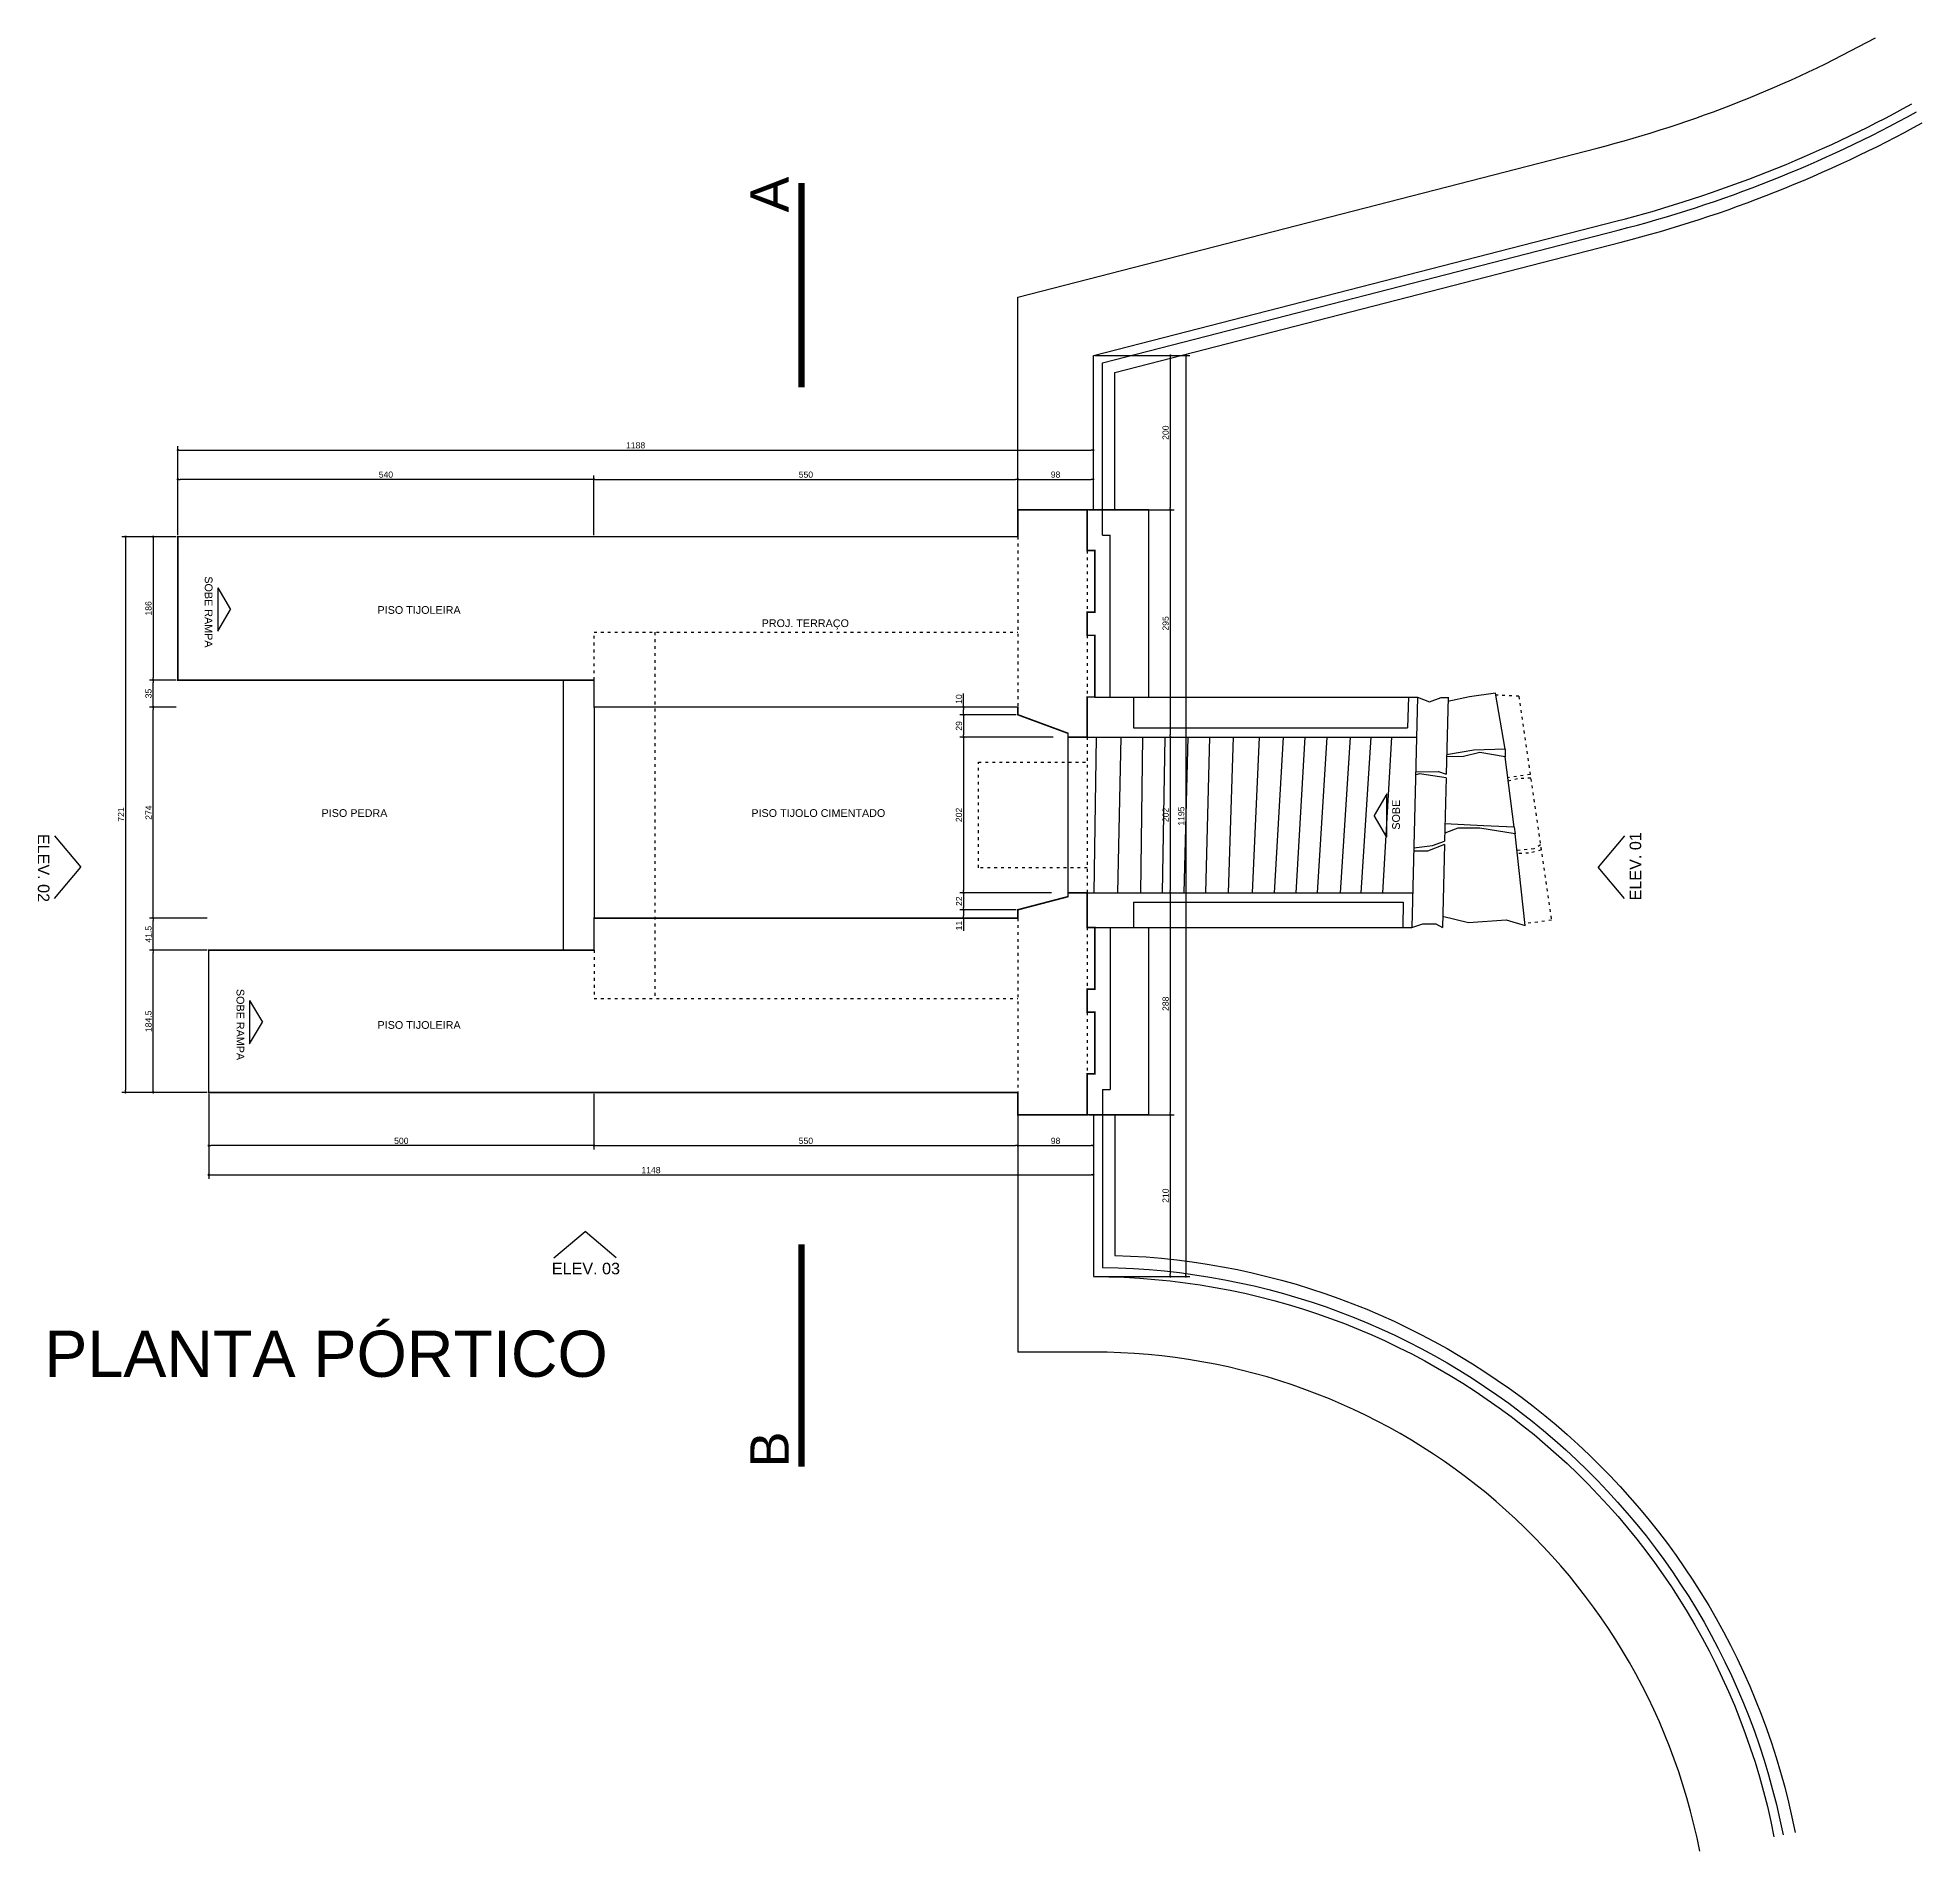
# Model space of a CAD drawing. Extents: x 1364 to 13318, y -13728 to -5941.
# Drawn here: x 5412 to 7857, y -8294 to -5941 of the extents above; entities that cross this region are included whole.
import ezdxf

# ---------------------------------------------------------------- set-up
doc = ezdxf.new("R2010")
doc.units = 0
doc.header["$PDMODE"] = 35
doc.linetypes.add('ACAD_ISO03W100', pattern=[30, 12, -18])
doc.linetypes.add('CENTER2', pattern=[28.575, 19.05, -3.175, 3.175, -3.175])
doc.layers.get('0').update_dxf_attribs({"linetype": 'CONTINUOUS'})
doc.layers.get('DEFPOINTS').update_dxf_attribs({"linetype": 'CONTINUOUS'})
for name, color, linetype in [('COTA', 7, 'CONTINUOUS'), ('PAREDE', 7, 'CONTINUOUS'), ('PAREDE_FINA', 7, 'CONTINUOUS')]:
    doc.layers.add(name, color=color, linetype=linetype)
doc.styles.add('TEXTO', font='ARIAL.TTF')
doc.dimstyles.new('COTA', dxfattribs={"dimtxt": 8, "dimasz": 3, "dimexe": 5, "dimexo": 2, "dimgap": 2, "dimtad": 1, "dimdec": 1, "dimdsep": 46, "dimtxsty": 'TEXTO', "dimblk1": 'DOT', "dimblk2": 'DOT', "dimsah": 1, "dimcen": 0, "dimclrd": 256, "dimclre": 256, "dimclrt": 256, "dimadec": 0, "dimazin": 0, "dimtfac": 1, "dimtdec": 4, "dimtmove": 0, "dimatfit": 3, "dimldrblk": 'DOT', "dimfxl": 1, "dimtolj": 1, "dimtzin": 0, "dimarcsym": 0})

# ---------------------------------------------------------------- blocks, each defined once
blk = doc.blocks.new('_DOT')
at = {"color": 0, "linetype": 'ByBlock'}
blk.add_line((-0.5, 0), (-1, 0), dxfattribs=at)
at = {"color": 0, "linetype": 'ByBlock', "const_width": 0.5}
blk.add_lwpolyline([(-0.25, 0, 1), (0.25, 0, 1)], format="xyb", close=True, dxfattribs=at)
blk = doc.blocks.new('*D1')
at = {"layer": 'COTA', "lineweight": -2}
for p, q in [((5633.6, -7311.7), (5633.6, -7383.7)), ((6133.6, -7311.7), (6133.6, -7383.7)), ((6130.6, -7378.7), (5636.6, -7378.7))]:
    blk.add_line(p, q, dxfattribs=at)
at = {"layer": 'DEFPOINTS', "color": 0}
for p in [(5633.6, -7309.7), (6133.6, -7309.7), (5633.6, -7378.7)]:
    blk.add_point(p, dxfattribs=at)
at = {"layer": 'COTA', "lineweight": -2, "xscale": 3, "yscale": 3, "zscale": 3, "rotation": 180}
blk.add_blockref('_DOT', (5633.6, -7378.7), dxfattribs=at)
at = {"layer": 'COTA', "lineweight": -2, "xscale": 3, "yscale": 3, "zscale": 3}
blk.add_blockref('_DOT', (6133.6, -7378.7), dxfattribs=at)
at = {"layer": 'COTA', "insert": (5883.6, -7372.6), "char_height": 8, "attachment_point": 5, "style": 'TEXTO'}
blk.add_mtext('\\A1;500', dxfattribs=at)
blk = doc.blocks.new('*D2')
at = {"layer": 'COTA', "lineweight": -2}
for p, q in [((6133.6, -7311.7), (6133.6, -7383.7)), ((6683.6, -7311.7), (6683.6, -7383.7)), ((6136.6, -7378.7), (6680.6, -7378.7))]:
    blk.add_line(p, q, dxfattribs=at)
at = {"layer": 'DEFPOINTS', "color": 0}
for p in [(6133.6, -7309.7), (6683.6, -7309.7), (6683.6, -7378.7)]:
    blk.add_point(p, dxfattribs=at)
at = {"layer": 'COTA', "lineweight": -2, "xscale": 3, "yscale": 3, "zscale": 3, "rotation": 180}
blk.add_blockref('_DOT', (6133.6, -7378.7), dxfattribs=at)
at = {"layer": 'COTA', "lineweight": -2, "xscale": 3, "yscale": 3, "zscale": 3}
blk.add_blockref('_DOT', (6683.6, -7378.7), dxfattribs=at)
at = {"layer": 'COTA', "insert": (6408.6, -7372.6), "char_height": 8, "attachment_point": 5, "style": 'TEXTO'}
blk.add_mtext('\\A1;550', dxfattribs=at)
blk = doc.blocks.new('*D3')
at = {"layer": 'COTA', "lineweight": -2}
for p, q in [((6683.6, -7340.7), (6683.6, -7383.7)), ((6781.6, -7340.7), (6781.6, -7383.7)), ((6686.6, -7378.7), (6778.6, -7378.7))]:
    blk.add_line(p, q, dxfattribs=at)
at = {"layer": 'DEFPOINTS', "color": 0}
for p in [(6683.6, -7338.7), (6781.6, -7338.7), (6781.6, -7378.7)]:
    blk.add_point(p, dxfattribs=at)
at = {"layer": 'COTA', "lineweight": -2, "xscale": 3, "yscale": 3, "zscale": 3, "rotation": 180}
blk.add_blockref('_DOT', (6683.6, -7378.7), dxfattribs=at)
at = {"layer": 'COTA', "lineweight": -2, "xscale": 3, "yscale": 3, "zscale": 3}
blk.add_blockref('_DOT', (6781.6, -7378.7), dxfattribs=at)
at = {"layer": 'COTA', "insert": (6732.6, -7372.6), "char_height": 8, "attachment_point": 5, "style": 'TEXTO'}
blk.add_mtext('\\A1;98', dxfattribs=at)
blk = doc.blocks.new('*D4')
at = {"layer": 'COTA', "lineweight": -2}
for p, q in [((5633.6, -7311.7), (5633.6, -7421.7)), ((6781.6, -7340.7), (6781.6, -7421.7)), ((5636.6, -7416.7), (6778.6, -7416.7))]:
    blk.add_line(p, q, dxfattribs=at)
at = {"layer": 'DEFPOINTS', "color": 0}
for p in [(5633.6, -7309.7), (6781.6, -7338.7), (6781.6, -7416.7)]:
    blk.add_point(p, dxfattribs=at)
at = {"layer": 'COTA', "lineweight": -2, "xscale": 3, "yscale": 3, "zscale": 3, "rotation": 180}
blk.add_blockref('_DOT', (5633.6, -7416.7), dxfattribs=at)
at = {"layer": 'COTA', "lineweight": -2, "xscale": 3, "yscale": 3, "zscale": 3}
blk.add_blockref('_DOT', (6781.6, -7416.7), dxfattribs=at)
at = {"layer": 'COTA', "insert": (6207.6, -7410.6), "char_height": 8, "attachment_point": 5, "style": 'TEXTO'}
blk.add_mtext('\\A1;1148', dxfattribs=at)
blk = doc.blocks.new('*D8')
at = {"layer": 'COTA', "lineweight": -2}
for p, q in [((5593.6, -6586.7), (5593.6, -6471.3)), ((5596.6, -6476.3), (6778.6, -6476.3)), ((6781.6, -6551.7), (6781.6, -6471.3))]:
    blk.add_line(p, q, dxfattribs=at)
at = {"layer": 'DEFPOINTS', "color": 0}
for p in [(6781.6, -6476.3), (6781.6, -6553.7), (5593.6, -6588.7)]:
    blk.add_point(p, dxfattribs=at)
at = {"layer": 'COTA', "lineweight": -2, "xscale": 3, "yscale": 3, "zscale": 3, "rotation": 180}
blk.add_blockref('_DOT', (5593.6, -6476.3), dxfattribs=at)
at = {"layer": 'COTA', "lineweight": -2, "xscale": 3, "yscale": 3, "zscale": 3}
blk.add_blockref('_DOT', (6781.6, -6476.3), dxfattribs=at)
at = {"layer": 'COTA', "insert": (6187.6, -6470.2), "char_height": 8, "attachment_point": 5, "style": 'TEXTO'}
blk.add_mtext('\\A1;1188', dxfattribs=at)
blk = doc.blocks.new('*D5')
at = {"layer": 'COTA', "lineweight": -2}
for p, q in [((5593.6, -6586.7), (5593.6, -6509.3)), ((6130.6, -6514.3), (5596.6, -6514.3)), ((6133.6, -6586.7), (6133.6, -6509.3))]:
    blk.add_line(p, q, dxfattribs=at)
at = {"layer": 'DEFPOINTS', "color": 0}
for p in [(5593.6, -6514.3), (5593.6, -6588.7), (6133.6, -6588.7)]:
    blk.add_point(p, dxfattribs=at)
at = {"layer": 'COTA', "lineweight": -2, "xscale": 3, "yscale": 3, "zscale": 3, "rotation": 180}
blk.add_blockref('_DOT', (5593.6, -6514.3), dxfattribs=at)
at = {"layer": 'COTA', "lineweight": -2, "xscale": 3, "yscale": 3, "zscale": 3}
blk.add_blockref('_DOT', (6133.6, -6514.3), dxfattribs=at)
at = {"layer": 'COTA', "insert": (5863.6, -6508.2), "char_height": 8, "attachment_point": 5, "style": 'TEXTO'}
blk.add_mtext('\\A1;540', dxfattribs=at)
blk = doc.blocks.new('*D10')
at = {"layer": 'COTA', "lineweight": -2}
for p, q in [((5591.6, -6774.7), (5556.6, -6774.7)), ((5561.6, -6806.7), (5561.6, -6777.7)), ((5591.6, -6809.7), (5556.6, -6809.7))]:
    blk.add_line(p, q, dxfattribs=at)
at = {"layer": 'DEFPOINTS', "color": 0}
for p in [(5561.6, -6774.7), (5593.6, -6774.7), (5593.6, -6809.7)]:
    blk.add_point(p, dxfattribs=at)
at = {"layer": 'COTA', "lineweight": -2, "xscale": 3, "yscale": 3, "zscale": 3}
for p, rotation in [((5561.6, -6774.7), 90), ((5561.6, -6809.7), 270)]:
    blk.add_blockref('_DOT', p, dxfattribs=dict(at, rotation=rotation))
at = {"layer": 'COTA', "insert": (5555.5, -6792.2), "char_height": 8, "attachment_point": 5, "rotation": 90, "style": 'TEXTO'}
blk.add_mtext('\\A1;35', dxfattribs=at)
blk = doc.blocks.new('*D9')
at = {"layer": 'COTA', "lineweight": -2}
for p, q in [((5591.6, -6588.7), (5556.6, -6588.7)), ((5561.6, -6591.7), (5561.6, -6771.7)), ((5591.6, -6774.7), (5556.6, -6774.7))]:
    blk.add_line(p, q, dxfattribs=at)
at = {"layer": 'DEFPOINTS', "color": 0}
for p in [(5593.6, -6588.7), (5561.6, -6774.7), (5593.6, -6774.7)]:
    blk.add_point(p, dxfattribs=at)
at = {"layer": 'COTA', "lineweight": -2, "xscale": 3, "yscale": 3, "zscale": 3}
for p, rotation in [((5561.6, -6588.7), 90), ((5561.6, -6774.7), 270)]:
    blk.add_blockref('_DOT', p, dxfattribs=dict(at, rotation=rotation))
at = {"layer": 'COTA', "insert": (5555.5, -6681.7), "char_height": 8, "attachment_point": 5, "rotation": 90, "style": 'TEXTO'}
blk.add_mtext('\\A1;186', dxfattribs=at)
blk = doc.blocks.new('*D7')
at = {"layer": 'COTA', "lineweight": -2}
for p, q in [((6683.6, -6551.7), (6683.6, -6509.3)), ((6686.6, -6514.3), (6778.6, -6514.3)), ((6781.6, -6551.7), (6781.6, -6509.3))]:
    blk.add_line(p, q, dxfattribs=at)
at = {"layer": 'DEFPOINTS', "color": 0}
for p in [(6781.6, -6514.3), (6683.6, -6553.7), (6781.6, -6553.7)]:
    blk.add_point(p, dxfattribs=at)
at = {"layer": 'COTA', "lineweight": -2, "xscale": 3, "yscale": 3, "zscale": 3, "rotation": 180}
blk.add_blockref('_DOT', (6683.6, -6514.3), dxfattribs=at)
at = {"layer": 'COTA', "lineweight": -2, "xscale": 3, "yscale": 3, "zscale": 3}
blk.add_blockref('_DOT', (6781.6, -6514.3), dxfattribs=at)
at = {"layer": 'COTA', "insert": (6732.6, -6508.2), "char_height": 8, "attachment_point": 5, "style": 'TEXTO'}
blk.add_mtext('\\A1;98', dxfattribs=at)
blk = doc.blocks.new('*D6')
at = {"layer": 'COTA', "lineweight": -2}
for p, q in [((6133.6, -6586.7), (6133.6, -6509.3)), ((6136.6, -6514.3), (6680.6, -6514.3)), ((6683.6, -6586.7), (6683.6, -6509.3))]:
    blk.add_line(p, q, dxfattribs=at)
at = {"layer": 'DEFPOINTS', "color": 0}
for p in [(6683.6, -6514.3), (6133.6, -6588.7), (6683.6, -6588.7)]:
    blk.add_point(p, dxfattribs=at)
at = {"layer": 'COTA', "lineweight": -2, "xscale": 3, "yscale": 3, "zscale": 3, "rotation": 180}
blk.add_blockref('_DOT', (6133.6, -6514.3), dxfattribs=at)
at = {"layer": 'COTA', "lineweight": -2, "xscale": 3, "yscale": 3, "zscale": 3}
blk.add_blockref('_DOT', (6683.6, -6514.3), dxfattribs=at)
at = {"layer": 'COTA', "insert": (6408.6, -6508.2), "char_height": 8, "attachment_point": 5, "style": 'TEXTO'}
blk.add_mtext('\\A1;550', dxfattribs=at)
blk = doc.blocks.new('*D11')
at = {"layer": 'COTA', "lineweight": -2}
for p, q in [((5631.6, -7125.2), (5556.6, -7125.2)), ((5561.6, -7306.7), (5561.6, -7128.2)), ((5631.6, -7309.7), (5556.6, -7309.7))]:
    blk.add_line(p, q, dxfattribs=at)
at = {"layer": 'DEFPOINTS', "color": 0}
for p in [(5561.6, -7125.2), (5633.6, -7125.2), (5633.6, -7309.7)]:
    blk.add_point(p, dxfattribs=at)
at = {"layer": 'COTA', "lineweight": -2, "xscale": 3, "yscale": 3, "zscale": 3}
for p, rotation in [((5561.6, -7125.2), 90), ((5561.6, -7309.7), 270)]:
    blk.add_blockref('_DOT', p, dxfattribs=dict(at, rotation=rotation))
at = {"layer": 'COTA', "insert": (5555.5, -7217.5), "char_height": 8, "attachment_point": 5, "rotation": 90, "style": 'TEXTO'}
blk.add_mtext('\\A1;184.5', dxfattribs=at)
blk = doc.blocks.new('*D12')
at = {"layer": 'COTA', "lineweight": -2}
for p, q in [((5631.6, -7083.7), (5556.6, -7083.7)), ((5561.6, -7122.2), (5561.6, -7086.7)), ((5631.6, -7125.2), (5556.6, -7125.2))]:
    blk.add_line(p, q, dxfattribs=at)
at = {"layer": 'DEFPOINTS', "color": 0}
for p in [(5561.6, -7083.7), (5633.6, -7083.7), (5633.6, -7125.2)]:
    blk.add_point(p, dxfattribs=at)
at = {"layer": 'COTA', "lineweight": -2, "xscale": 3, "yscale": 3, "zscale": 3}
for p, rotation in [((5561.6, -7083.7), 90), ((5561.6, -7125.2), 270)]:
    blk.add_blockref('_DOT', p, dxfattribs=dict(at, rotation=rotation))
at = {"layer": 'COTA', "insert": (5555.5, -7104.5), "char_height": 8, "attachment_point": 5, "rotation": 90, "style": 'TEXTO'}
blk.add_mtext('\\A1;41.5', dxfattribs=at)
blk = doc.blocks.new('*D13')
at = {"layer": 'COTA', "lineweight": -2}
for p, q in [((5591.6, -6809.7), (5556.6, -6809.7)), ((5561.6, -7080.7), (5561.6, -6812.7)), ((5631.6, -7083.7), (5556.6, -7083.7))]:
    blk.add_line(p, q, dxfattribs=at)
at = {"layer": 'DEFPOINTS', "color": 0}
for p in [(5561.6, -6809.7), (5593.6, -6809.7), (5633.6, -7083.7)]:
    blk.add_point(p, dxfattribs=at)
at = {"layer": 'COTA', "lineweight": -2, "xscale": 3, "yscale": 3, "zscale": 3}
for p, rotation in [((5561.6, -6809.7), 90), ((5561.6, -7083.7), 270)]:
    blk.add_blockref('_DOT', p, dxfattribs=dict(at, rotation=rotation))
at = {"layer": 'COTA', "insert": (5555.6, -6946.7), "char_height": 8, "attachment_point": 5, "rotation": 90, "style": 'TEXTO'}
blk.add_mtext('\\A1;274', dxfattribs=at)
blk = doc.blocks.new('*D14')
at = {"layer": 'COTA', "lineweight": -2}
for p, q in [((5591.6, -6588.7), (5520.8, -6588.7)), ((5525.8, -6591.7), (5525.8, -7306.7)), ((5631.6, -7309.7), (5520.8, -7309.7))]:
    blk.add_line(p, q, dxfattribs=at)
at = {"layer": 'DEFPOINTS', "color": 0}
for p in [(5593.6, -6588.7), (5525.8, -7309.7), (5633.6, -7309.7)]:
    blk.add_point(p, dxfattribs=at)
at = {"layer": 'COTA', "lineweight": -2, "xscale": 3, "yscale": 3, "zscale": 3}
for p, rotation in [((5525.8, -6588.7), 90), ((5525.8, -7309.7), 270)]:
    blk.add_blockref('_DOT', p, dxfattribs=dict(at, rotation=rotation))
at = {"layer": 'COTA', "insert": (5519.8, -6949.2), "char_height": 8, "attachment_point": 5, "rotation": 90, "style": 'TEXTO'}
blk.add_mtext('\\A1;721', dxfattribs=at)
blk = doc.blocks.new('*D15')
at = {"layer": 'COTA', "lineweight": -2}
for p, q in [((6681.6, -6819.7), (6608.3, -6819.7)), ((6613.3, -6822.7), (6613.3, -6845.7)), ((6729.5, -6848.7), (6608.3, -6848.7))]:
    blk.add_line(p, q, dxfattribs=at)
at = {"layer": 'DEFPOINTS', "color": 0}
for p in [(6683.6, -6819.7), (6613.3, -6848.7), (6731.5, -6848.7)]:
    blk.add_point(p, dxfattribs=at)
at = {"layer": 'COTA', "lineweight": -2, "xscale": 3, "yscale": 3, "zscale": 3}
for p, rotation in [((6613.3, -6819.7), 90), ((6613.3, -6848.7), 270)]:
    blk.add_blockref('_DOT', p, dxfattribs=dict(at, rotation=rotation))
at = {"layer": 'COTA', "insert": (6607.2, -6834.2), "char_height": 8, "attachment_point": 5, "rotation": 90, "style": 'TEXTO'}
blk.add_mtext('\\A1;29', dxfattribs=at)
blk = doc.blocks.new('*D16')
at = {"layer": 'COTA', "lineweight": -2}
for p, q in [((6613.3, -6809.7), (6613.3, -6792.1)), ((6681.6, -6809.7), (6608.3, -6809.7)), ((6681.6, -6819.7), (6608.3, -6819.7)), ((6613.3, -6816.7), (6613.3, -6812.7))]:
    blk.add_line(p, q, dxfattribs=at)
at = {"layer": 'DEFPOINTS', "color": 0}
for p in [(6613.3, -6809.7), (6683.6, -6809.7), (6683.6, -6819.7)]:
    blk.add_point(p, dxfattribs=at)
at = {"layer": 'COTA', "lineweight": -2, "xscale": 3, "yscale": 3, "zscale": 3}
for p, rotation in [((6613.3, -6809.7), 90), ((6613.3, -6819.7), 270)]:
    blk.add_blockref('_DOT', p, dxfattribs=dict(at, rotation=rotation))
at = {"layer": 'COTA', "insert": (6607.2, -6799.4), "char_height": 8, "attachment_point": 5, "rotation": 90, "style": 'TEXTO'}
blk.add_mtext('\\A1;10', dxfattribs=at)
blk = doc.blocks.new('*D17')
at = {"layer": 'COTA', "lineweight": -2}
for p, q in [((6729.5, -6848.7), (6608.3, -6848.7)), ((6613.3, -6851.7), (6613.3, -7047.7)), ((6727.5, -7050.7), (6608.3, -7050.7))]:
    blk.add_line(p, q, dxfattribs=at)
at = {"layer": 'DEFPOINTS', "color": 0}
for p in [(6731.5, -6848.7), (6613.3, -7050.7), (6729.5, -7050.7)]:
    blk.add_point(p, dxfattribs=at)
at = {"layer": 'COTA', "lineweight": -2, "xscale": 3, "yscale": 3, "zscale": 3}
for p, rotation in [((6613.3, -6848.7), 90), ((6613.3, -7050.7), 270)]:
    blk.add_blockref('_DOT', p, dxfattribs=dict(at, rotation=rotation))
at = {"layer": 'COTA', "insert": (6607.2, -6949.7), "char_height": 8, "attachment_point": 5, "rotation": 90, "style": 'TEXTO'}
blk.add_mtext('\\A1;202', dxfattribs=at)
blk = doc.blocks.new('*D18')
at = {"layer": 'COTA', "lineweight": -2}
for p, q in [((6727.5, -7050.7), (6608.3, -7050.7)), ((6613.3, -7053.7), (6613.3, -7069.7)), ((6681.6, -7072.7), (6608.3, -7072.7))]:
    blk.add_line(p, q, dxfattribs=at)
at = {"layer": 'DEFPOINTS', "color": 0}
for p in [(6729.5, -7050.7), (6613.3, -7072.7), (6683.6, -7072.7)]:
    blk.add_point(p, dxfattribs=at)
at = {"layer": 'COTA', "lineweight": -2, "xscale": 3, "yscale": 3, "zscale": 3}
for p, rotation in [((6613.3, -7050.7), 90), ((6613.3, -7072.7), 270)]:
    blk.add_blockref('_DOT', p, dxfattribs=dict(at, rotation=rotation))
at = {"layer": 'COTA', "insert": (6607.3, -7061.7), "char_height": 8, "attachment_point": 5, "rotation": 90, "style": 'TEXTO'}
blk.add_mtext('\\A1;22', dxfattribs=at)
blk = doc.blocks.new('*D19')
at = {"layer": 'COTA', "lineweight": -2}
for p, q in [((6681.6, -7072.7), (6608.3, -7072.7)), ((6681.6, -7083.7), (6608.3, -7083.7)), ((6613.3, -7075.7), (6613.3, -7080.7)), ((6613.3, -7083.7), (6613.3, -7099.9))]:
    blk.add_line(p, q, dxfattribs=at)
at = {"layer": 'DEFPOINTS', "color": 0}
for p in [(6613.3, -7083.7), (6683.6, -7072.7), (6683.6, -7083.7)]:
    blk.add_point(p, dxfattribs=at)
at = {"layer": 'COTA', "lineweight": -2, "xscale": 3, "yscale": 3, "zscale": 3}
for p, rotation in [((6613.3, -7072.7), 90), ((6613.3, -7083.7), 270)]:
    blk.add_blockref('_DOT', p, dxfattribs=dict(at, rotation=rotation))
at = {"layer": 'COTA', "insert": (6607.3, -7093.3), "char_height": 8, "attachment_point": 5, "rotation": 90, "style": 'TEXTO'}
blk.add_mtext('\\A1;11', dxfattribs=at)
blk = doc.blocks.new('*D20')
at = {"layer": 'COTA', "lineweight": -2}
for p, q in [((6783.6, -6353.7), (6886.5, -6353.7)), ((6881.5, -6356.7), (6881.5, -6550.7)), ((6855.6, -6553.7), (6886.5, -6553.7))]:
    blk.add_line(p, q, dxfattribs=at)
at = {"layer": 'DEFPOINTS', "color": 0}
for p in [(6781.6, -6353.7), (6853.6, -6553.7), (6881.5, -6553.7)]:
    blk.add_point(p, dxfattribs=at)
at = {"layer": 'COTA', "lineweight": -2, "xscale": 3, "yscale": 3, "zscale": 3}
for p, rotation in [((6881.5, -6353.7), 90), ((6881.5, -6553.7), 270)]:
    blk.add_blockref('_DOT', p, dxfattribs=dict(at, rotation=rotation))
at = {"layer": 'COTA', "insert": (6875.4, -6453.7), "char_height": 8, "attachment_point": 5, "rotation": 90, "style": 'TEXTO'}
blk.add_mtext('\\A1;200', dxfattribs=at)
blk = doc.blocks.new('*D21')
at = {"layer": 'COTA', "lineweight": -2}
for p, q in [((6775.6, -6553.7), (6886.5, -6553.7)), ((6881.5, -6556.7), (6881.5, -6845.7)), ((6775.6, -6848.7), (6886.5, -6848.7))]:
    blk.add_line(p, q, dxfattribs=at)
at = {"layer": 'DEFPOINTS', "color": 0}
for p in [(6773.6, -6553.7), (6773.6, -6848.7), (6881.5, -6848.7)]:
    blk.add_point(p, dxfattribs=at)
at = {"layer": 'COTA', "lineweight": -2, "xscale": 3, "yscale": 3, "zscale": 3}
for p, rotation in [((6881.5, -6553.7), 90), ((6881.5, -6848.7), 270)]:
    blk.add_blockref('_DOT', p, dxfattribs=dict(at, rotation=rotation))
at = {"layer": 'COTA', "insert": (6875.4, -6701.2), "char_height": 8, "attachment_point": 5, "rotation": 90, "style": 'TEXTO'}
blk.add_mtext('\\A1;295', dxfattribs=at)
blk = doc.blocks.new('*D22')
at = {"layer": 'COTA', "lineweight": -2}
for p, q in [((6775.6, -6848.7), (6886.5, -6848.7)), ((6881.5, -6851.7), (6881.5, -7047.7)), ((6775.6, -7050.7), (6886.5, -7050.7))]:
    blk.add_line(p, q, dxfattribs=at)
at = {"layer": 'DEFPOINTS', "color": 0}
for p in [(6773.6, -6848.7), (6773.6, -7050.7), (6881.5, -7050.7)]:
    blk.add_point(p, dxfattribs=at)
at = {"layer": 'COTA', "lineweight": -2, "xscale": 3, "yscale": 3, "zscale": 3}
for p, rotation in [((6881.5, -6848.7), 90), ((6881.5, -7050.7), 270)]:
    blk.add_blockref('_DOT', p, dxfattribs=dict(at, rotation=rotation))
at = {"layer": 'COTA', "insert": (6875.4, -6949.7), "char_height": 8, "attachment_point": 5, "rotation": 90, "style": 'TEXTO'}
blk.add_mtext('\\A1;202', dxfattribs=at)
blk = doc.blocks.new('*D23')
at = {"layer": 'COTA', "lineweight": -2}
for p, q in [((6775.6, -7050.7), (6886.5, -7050.7)), ((6881.5, -7053.7), (6881.5, -7335.7)), ((6855.6, -7338.7), (6886.5, -7338.7))]:
    blk.add_line(p, q, dxfattribs=at)
at = {"layer": 'DEFPOINTS', "color": 0}
for p in [(6773.6, -7050.7), (6853.6, -7338.7), (6881.5, -7338.7)]:
    blk.add_point(p, dxfattribs=at)
at = {"layer": 'COTA', "lineweight": -2, "xscale": 3, "yscale": 3, "zscale": 3}
for p, rotation in [((6881.5, -7050.7), 90), ((6881.5, -7338.7), 270)]:
    blk.add_blockref('_DOT', p, dxfattribs=dict(at, rotation=rotation))
at = {"layer": 'COTA', "insert": (6875.4, -7194.7), "char_height": 8, "attachment_point": 5, "rotation": 90, "style": 'TEXTO'}
blk.add_mtext('\\A1;288', dxfattribs=at)
blk = doc.blocks.new('*D24')
at = {"layer": 'COTA', "lineweight": -2}
for p, q in [((6775.6, -7338.7), (6886.5, -7338.7)), ((6881.5, -7341.7), (6881.5, -7545.7)), ((6783.6, -7548.7), (6886.5, -7548.7))]:
    blk.add_line(p, q, dxfattribs=at)
at = {"layer": 'DEFPOINTS', "color": 0}
for p in [(6773.6, -7338.7), (6781.6, -7548.7), (6881.5, -7548.7)]:
    blk.add_point(p, dxfattribs=at)
at = {"layer": 'COTA', "lineweight": -2, "xscale": 3, "yscale": 3, "zscale": 3}
for p, rotation in [((6881.5, -7338.7), 90), ((6881.5, -7548.7), 270)]:
    blk.add_blockref('_DOT', p, dxfattribs=dict(at, rotation=rotation))
at = {"layer": 'COTA', "insert": (6875.4, -7443.7), "char_height": 8, "attachment_point": 5, "rotation": 90, "style": 'TEXTO'}
blk.add_mtext('\\A1;210', dxfattribs=at)
blk = doc.blocks.new('*D25')
at = {"layer": 'COTA', "lineweight": -2}
for p, q in [((6783.6, -6353.7), (6906.8, -6353.7)), ((6901.8, -6356.7), (6901.8, -7545.7)), ((6783.6, -7548.7), (6906.8, -7548.7))]:
    blk.add_line(p, q, dxfattribs=at)
at = {"layer": 'DEFPOINTS', "color": 0}
for p in [(6781.6, -6353.7), (6781.6, -7548.7), (6901.8, -7548.7)]:
    blk.add_point(p, dxfattribs=at)
at = {"layer": 'COTA', "lineweight": -2, "xscale": 3, "yscale": 3, "zscale": 3}
for p, rotation in [((6901.8, -6353.7), 90), ((6901.8, -7548.7), 270)]:
    blk.add_blockref('_DOT', p, dxfattribs=dict(at, rotation=rotation))
at = {"layer": 'COTA', "insert": (6895.7, -6951.2), "char_height": 8, "attachment_point": 5, "rotation": 90, "style": 'TEXTO'}
blk.add_mtext('\\A1;1195', dxfattribs=at)

msp = doc.modelspace()

# ---------------------------------------------------------------- linework, layer by layer
at = {"layer": 'PAREDE', "const_width": 2}
for points in [[(6683.64, -6588.74), (5593.64, -6588.74), (5593.64, -6774.74), (6133.64, -6774.74), (6133.64, -6809.74), (6683.64, -6809.74), (6683.64, -6819.74), (6748.64, -6843.74), (6748.64, -6848.74), (6773.64, -6848.74), (6773.64, -6796.74), (6783.64, -6796.74), (6783.64, -6716.74), (6773.64, -6716.74), (6773.64, -6686.74), (6783.64, -6686.74), (6783.64, -6606.74), (6773.64, -6606.74), (6773.64, -6553.74), (6683.64, -6553.74)], [(6683.64, -7309.74), (5633.64, -7309.74), (5633.64, -7125.24), (6133.64, -7125.24), (6133.64, -7083.74), (6683.64, -7083.74), (6683.64, -7072.74), (6748.64, -7055.74), (6748.64, -7050.74), (6773.64, -7050.74), (6773.64, -7095.74), (6783.64, -7095.74), (6783.64, -7175.74), (6773.64, -7175.74), (6773.64, -7205.74), (6783.64, -7205.74), (6783.64, -7285.74), (6773.64, -7285.74), (6773.64, -7338.74), (6683.64, -7338.74)]]:
    msp.add_lwpolyline(points, close=True, dxfattribs=at)
at = {"layer": 'PAREDE_FINA'}
for points in [[(6781.64, -6553.74), (6781.64, -6353.74), (7459.59, -6179.41, 0.0629133), (7843.8, -6027.13)], [(6793.64, -6586.74), (6793.64, -6363.05), (7462.58, -6191.04, 0.0629133), (7849.59, -6037.65, 0.0629133)], [(6809.64, -6553.74), (6809.64, -6375.45), (7466.56, -6206.53, 0.0629133), (7857.3, -6051.66, 0.0629133)], [(6793.64, -7305.74), (6793.64, -7536.82, -0.354842), (7676.59, -8273.18, -0.354842)], [(6781.64, -7338.74), (6781.64, -7548.74, -0.3585501), (7664.81, -8275.49)], [(6809.64, -7338.74), (6809.64, -7521.17, -0.3500588), (7692.29, -8270.1, -0.3500588)]]:
    msp.add_lwpolyline(points, format="xyb", dxfattribs=at)
for points in [[(6683.64, -6277.75), (7435.18, -6084.5)], [(6683.64, -6553.74), (6683.64, -6277.75)], [(6853.64, -6553.74), (6773.64, -6553.74)], [(6853.64, -6796.74), (6853.64, -6553.74)], [(6793.64, -6586.74), (6803.64, -6586.74)], [(6803.64, -6796.74), (6803.64, -6586.74)], [(5645.4, -6655.23), (5662.08, -6683.33)], [(5645.4, -6655.23), (5645.4, -6711.43)], [(5645.4, -6711.43), (5662.08, -6683.33)], [(6093.64, -6774.74), (6093.64, -7125.24)], [(6783.64, -6796.74), (7202.43, -6796.74)], [(6833.64, -6796.74), (6833.64, -6836.74)], [(7190.43, -6796.45), (7189.44, -6836.74)], [(7202.43, -6796.74), (7195.03, -7095.74)], [(7202.43, -6796.74), (7217.84, -6802.91), (7233.14, -6797.27), (7241.89, -6797.27)], [(7241.89, -6796.74), (7239.41, -6896.66)], [(7315.99, -6864.31), (7303.57, -6791.78), (7269.58, -6796.35), (7241.75, -6802.36)], [(6133.64, -6809.74), (6133.64, -7083.74)], [(6833.64, -6836.74), (7189.44, -6836.74)], [(6748.64, -6848.74), (6748.64, -7050.74)], [(6773.64, -6848.74), (7201.14, -6848.74)], [(6782.64, -7050.74), (6785.64, -6848.74)], [(6817.14, -6848.74), (6813.14, -7050.74)], [(6843.14, -7050.74), (6845.64, -6848.74)], [(6871.14, -7050.74), (6874.64, -6848.74)], [(6899.64, -7050.74), (6904.64, -6848.74)], [(6927.64, -7050.74), (6932.64, -6848.74)], [(6957.14, -7050.74), (6963.64, -6848.74)], [(6988.14, -7050.74), (6997.14, -6848.74)], [(7016.64, -7050.74), (7028.14, -6848.74)], [(7044.64, -7050.74), (7056.64, -6848.74)], [(7072.64, -7050.74), (7085.14, -6848.74)], [(7102.14, -7050.74), (7115.14, -6848.74)], [(7129.14, -7050.74), (7142.14, -6848.74)], [(7157.14, -7050.74), (7169.14, -6848.74)], [(7327.76, -6965.58), (7315.99, -6874.11), (7283.31, -6868.88), (7261.75, -6874.1), (7239.96, -6874.44)], [(7315.99, -6864.31), (7275.31, -6865.58), (7240.03, -6871.63)], [(7315.99, -6864.31), (7315.99, -6874.11)], [(7239.29, -6901.41), (7205.01, -6896.29), (7199.94, -6897.51)], [(7200.03, -6893.78), (7229.68, -6893.41), (7239.41, -6896.66)], [(7239.29, -6901.41), (7237.26, -6983.58)], [(7162.53, -6922.44), (7145.86, -6950.54)], [(7162.53, -6978.64), (7162.53, -6922.44)], [(7162.53, -6978.64), (7145.86, -6950.54)], [(7234.85, -7080.98), (7268.27, -7089.06), (7317.3, -7085.8), (7342.14, -7092.98), (7329.06, -6974.07), (7283.31, -6966.88), (7254.55, -6966.88), (7237.51, -6973.39)], [(7327.76, -6965.58), (7288.09, -6963.92), (7237.81, -6961.2)], [(7327.76, -6965.58), (7329.06, -6974.07)], [(5433.48, -6976.96), (5467.65, -7017.44)], [(7237.15, -6987.99), (7215.42, -6996.88), (7197.48, -6996.88)], [(7197.58, -6992.56), (7221.86, -6989.57), (7237.26, -6983.58)], [(7237.15, -6987.99), (7234.48, -7095.74)], [(7470.98, -6976.96), (7436.81, -7017.44)], [(5433.48, -7057.92), (5467.65, -7017.44)], [(7470.98, -7057.92), (7436.81, -7017.44)], [(6773.64, -7050.74), (7196.14, -7050.74)], [(6833.64, -7062.74), (7183.84, -7062.74)], [(6833.64, -7062.74), (6833.64, -7095.74)], [(7183.84, -7062.74), (7183.03, -7095.45)], [(7195.03, -7095.74), (7208.98, -7091.04), (7225.89, -7091.04), (7234.48, -7095.74)], [(6783.64, -7095.74), (7195.03, -7095.74)], [(6803.64, -7095.74), (6803.64, -7305.74)], [(6853.64, -7338.74), (6853.64, -7095.74)], [(5686.59, -7190.54), (5703.26, -7218.65)], [(5686.59, -7190.54), (5686.59, -7246.75)], [(5686.59, -7246.75), (5703.26, -7218.65)], [(6793.64, -7305.74), (6803.64, -7305.74)], [(6683.64, -7338.74), (6683.64, -7646.74)], [(6853.64, -7338.74), (6773.64, -7338.74)], [(6081.61, -7524.18), (6122.09, -7490.02)], [(6162.57, -7524.18), (6122.09, -7490.02)], [(6781.64, -7646.74), (6683.64, -7646.74)]]:
    msp.add_lwpolyline(points, dxfattribs=at)
at = {"layer": 'PAREDE_FINA', "linetype": 'CENTER2', "ltscale": 3, "const_width": 8}
for points in [[(6402.78, -6394.85), (6402.78, -6129.86)], [(6402.78, -7795.47), (6402.78, -7506.69)]]:
    msp.add_lwpolyline(points, dxfattribs=at)
at = {"layer": 'PAREDE_FINA', "linetype": 'ACAD_ISO03W100', "ltscale": 0.3}
for points in [[(6683.64, -6588.74), (6683.64, -6809.74)], [(6773.64, -6606.74), (6773.64, -6686.74)], [(6133.64, -6774.74), (6133.64, -6712.74), (6683.64, -6712.74)], [(6212.64, -6712.74), (6212.64, -7187.74)], [(6773.64, -6716.74), (6773.64, -6796.74)], [(7333.67, -6795.8), (7304, -6794.3)], [(7333.67, -6795.8), (7376.09, -7086.34)], [(6773.64, -6848.74), (6773.64, -7050.74)], [(6773.64, -7018.24), (6632.64, -7018.24), (6632.64, -6881.24), (6773.64, -6881.24)], [(7348.46, -6897.07), (7319.53, -6901.61)], [(7349.18, -6901.98), (7332.18, -6902.76), (7320.08, -6905.88)], [(7361.82, -6988.59), (7353.4, -6993.75), (7331.47, -6995.93)], [(7362.78, -6995.2), (7346.47, -6999.46), (7331.87, -6999.63)], [(6683.64, -7083.74), (6683.64, -7309.74)], [(7376.09, -7086.34), (7341.89, -7090.79)], [(6773.64, -7095.74), (6773.64, -7175.74)], [(6133.64, -7125.24), (6133.64, -7187.74), (6683.64, -7187.74)], [(6773.64, -7205.74), (6773.64, -7285.74)]]:
    msp.add_lwpolyline(points, dxfattribs=at)
at = {"layer": 'PAREDE_FINA'}
for centre, radius, start, end in [((7048.97, -4582.55), 1550.81, 284.42077, 298.82046), ((6781.64, -8448.74), 802, 11.0988, 90)]:
    msp.add_arc(centre, radius, start, end, dxfattribs=at)

# ---------------------------------------------------------------- texts
at = {"layer": 'PAREDE_FINA', "style": 'TEXTO'}
for s, height, rotation, p in [('A', 50, 90, (6386.43, -6168.09)), ('SOBE RAMPA', 10, 270, (5628.55, -6640.14)), ('SOBE', 10, 90, (7179.38, -6968.83)), ('ELEV. 02', 15, 270, (5411.94, -6974.25)), ('ELEV. 01', 15, 90, (7492.52, -7060.63)), ('SOBE RAMPA', 10, 270, (5669.74, -7175.46)), ('B', 50, 90, (6386.43, -7796.22))]:
    msp.add_text(s, height=height, rotation=rotation, dxfattribs=at).set_placement(p)
for s, height, p in [('PISO TIJOLEIRA', 10, (5852.71, -6688.78)), ('PROJ. TERRAÇO', 10, (6351.16, -6705.97)), ('PISO PEDRA', 10, (5780.13, -6952.27)), ('PISO TIJOLO CIMENTADO', 10, (6337.79, -6952.27)), ('PISO TIJOLEIRA', 10, (5852.71, -7227.22)), ('ELEV. 03', 15, (6078.9, -7545.72)), ('PLANTA PÓRTICO', 60, (5420.33, -7678.8))]:
    msp.add_text(s, height=height, dxfattribs=at).set_placement(p)

# ---------------------------------------------------------------- dimensions: what is measured, and where the dimension line sits
at = {"layer": 'COTA'}
for base, p1, p2, angle, picture, middle in [((6881.52, -6553.74), (6781.64, -6353.74), (6853.64, -6553.74), 90, '*D20', (6875.43, -6453.74)), ((6901.83, -7548.74), (6781.64, -6353.74), (6781.64, -7548.74), 90, '*D25', (6895.74, -6951.24)), ((6881.52, -6848.74), (6773.64, -6553.74), (6773.64, -6848.74), 90, '*D21', (6875.43, -6701.24)), ((5525.78, -7309.74), (5593.64, -6588.74), (5633.64, -7309.74), 90, '*D14', (5519.76, -6949.24)), ((5561.61, -6774.74), (5593.64, -6588.74), (5593.64, -6774.74), 270, '*D9', (5555.52, -6681.74)), ((5561.61, -6774.74), (5593.64, -6809.74), (5593.64, -6774.74), 270, '*D10', (5555.52, -6792.24)), ((6613.29, -6809.74), (6683.64, -6819.74), (6683.64, -6809.74), 90, '*D16', (6607.2, -6799.4)), ((5561.61, -6809.74), (5633.64, -7083.74), (5593.64, -6809.74), 90, '*D13', (5555.59, -6946.74)), ((6613.29, -6848.74), (6683.64, -6819.74), (6731.51, -6848.74), 90, '*D15', (6607.2, -6834.24)), ((6613.29, -7050.74), (6731.51, -6848.74), (6729.51, -7050.74), 90, '*D17', (6607.2, -6949.74)), ((6881.52, -7050.74), (6773.64, -6848.74), (6773.64, -7050.74), 90, '*D22', (6875.43, -6949.74)), ((6613.29, -7072.74), (6729.51, -7050.74), (6683.64, -7072.74), 90, '*D18', (6607.27, -7061.74)), ((6881.52, -7338.74), (6773.64, -7050.74), (6853.64, -7338.74), 90, '*D23', (6875.43, -7194.74)), ((5561.61, -7083.74), (5633.64, -7125.24), (5633.64, -7083.74), 90, '*D12', (5555.52, -7104.49)), ((6613.29, -7083.74), (6683.64, -7072.74), (6683.64, -7083.74), 90, '*D19', (6607.27, -7093.32)), ((5561.61, -7125.24), (5633.64, -7309.74), (5633.64, -7125.24), 90, '*D11', (5555.52, -7217.49)), ((6881.52, -7548.74), (6773.64, -7338.74), (6781.64, -7548.74), 90, '*D24', (6875.43, -7443.74))]:
    dim = msp.add_linear_dim(base=base, p1=p1, p2=p2, angle=angle, dimstyle='COTA', dxfattribs=at)
    dim.commit()
    dim.dimension.update_dxf_attribs({"geometry": picture, "text_midpoint": middle})
for base, p1, p2, picture, middle in [((6781.64, -6476.26), (5593.64, -6588.74), (6781.64, -6553.74), '*D8', (6187.64, -6470.17)), ((5593.64, -6514.32), (6133.64, -6588.74), (5593.64, -6588.74), '*D5', (5863.64, -6508.23)), ((6683.64, -6514.32), (6133.64, -6588.74), (6683.64, -6588.74), '*D6', (6408.64, -6508.23)), ((6781.64, -6514.32), (6683.64, -6553.74), (6781.64, -6553.74), '*D7', (6732.64, -6508.23)), ((5633.64, -7378.67), (6133.64, -7309.74), (5633.64, -7309.74), '*D1', (5883.64, -7372.59)), ((6781.64, -7416.73), (5633.64, -7309.74), (6781.64, -7338.74), '*D4', (6207.64, -7410.65)), ((6683.64, -7378.67), (6133.64, -7309.74), (6683.64, -7309.74), '*D2', (6408.64, -7372.59)), ((6781.64, -7378.67), (6683.64, -7338.74), (6781.64, -7338.74), '*D3', (6732.64, -7372.59))]:
    dim = msp.add_linear_dim(base=base, p1=p1, p2=p2, dimstyle='COTA', dxfattribs=at)
    dim.commit()
    dim.dimension.update_dxf_attribs({"geometry": picture, "text_midpoint": middle})

doc.saveas('drawing.dxf')
